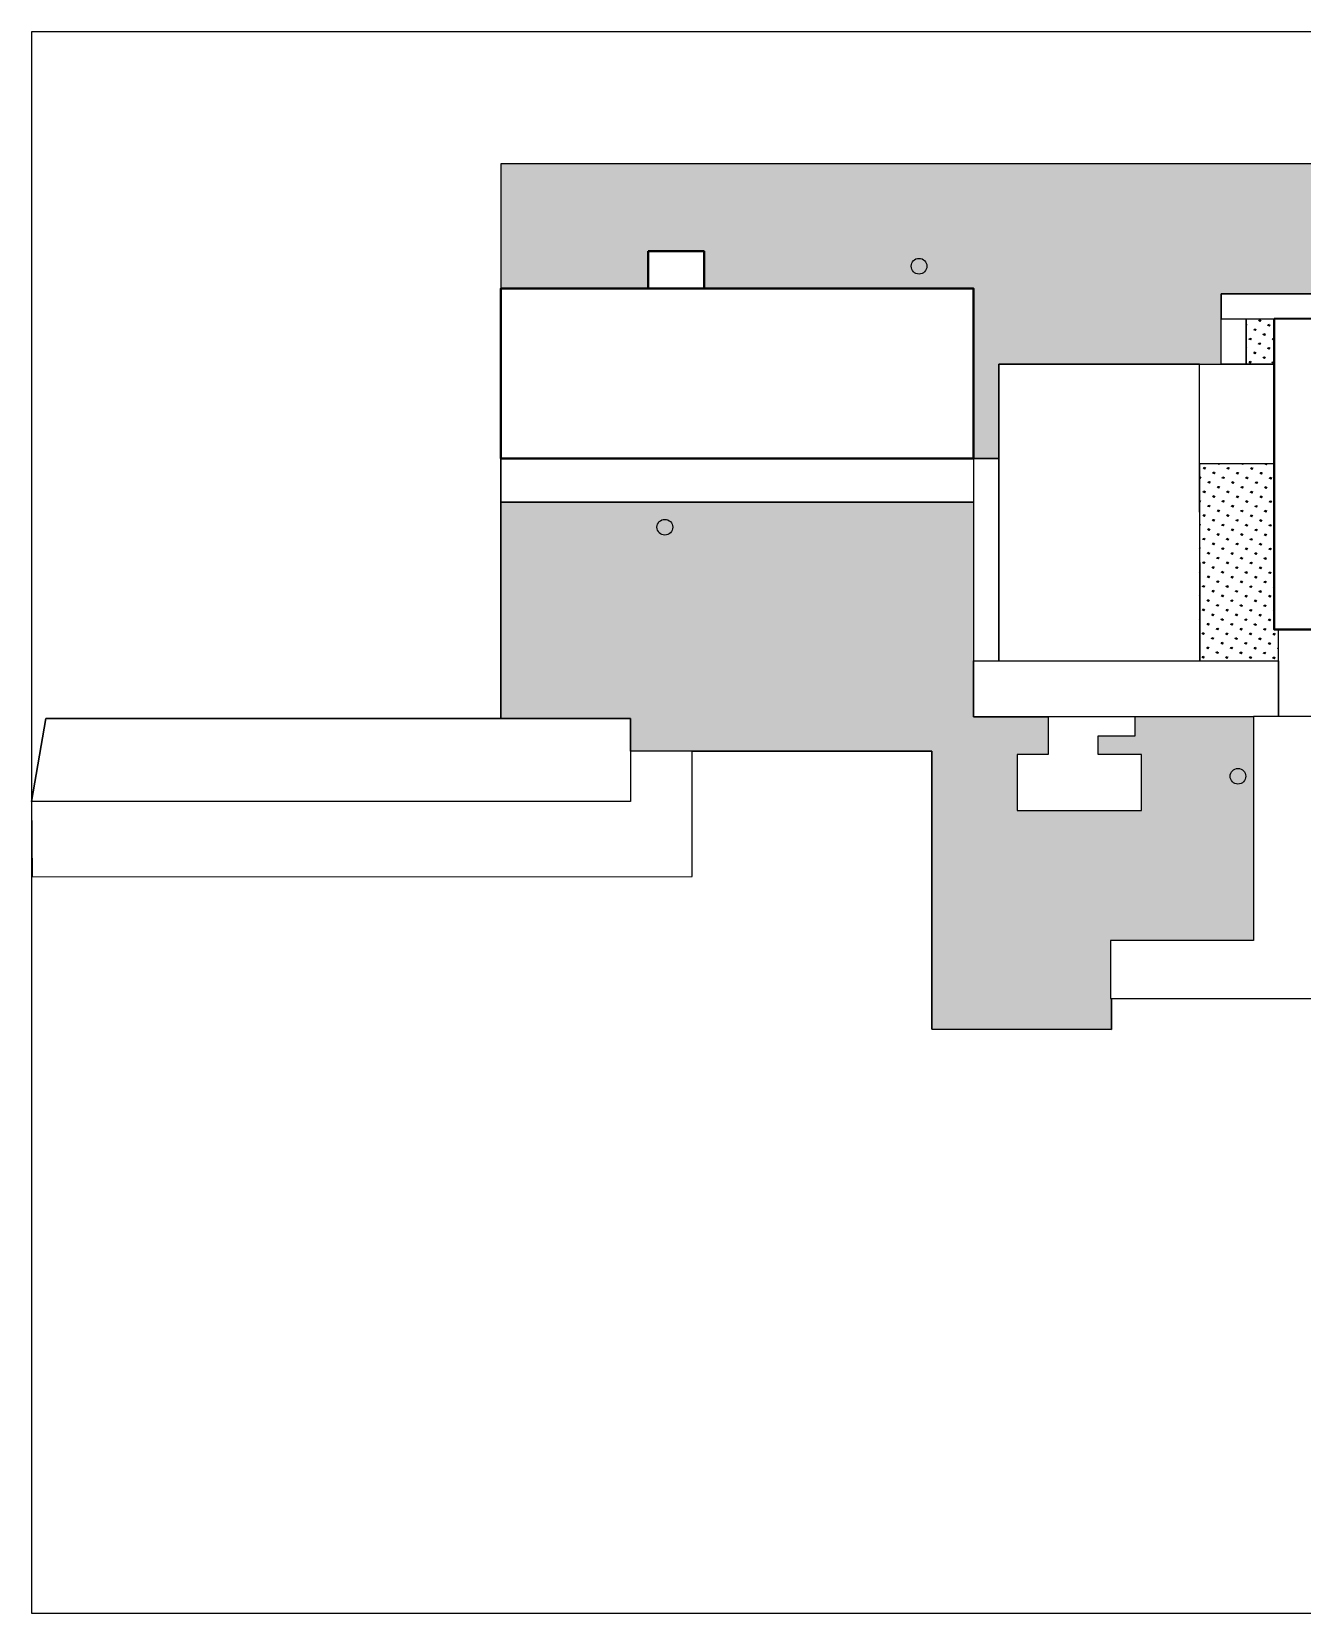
# Model space of a CAD drawing. Extents: x 55654303 to 55792608, y 229751962 to 229828268.
# Drawn here: x 55654303 to 55715592, y 229751962 to 229828268 of the extents above; entities that cross this region are included whole.
import ezdxf

# ---------------------------------------------------------------- set-up
doc = ezdxf.new("R2010")
doc.units = 0
doc.header["$LTSCALE"] = 1000
doc.header["$MEASUREMENT"] = 0
doc.layers.add('0-建筑', color=10, linetype='Continuous', lineweight=40)
for name, color, linetype in [('0-植被', 3, 'Continuous'), ('0号-器械场地铺装', 40, 'Continuous'), ('0号-硬质边线', 6, 'Continuous'), ('0号-选点', 70, 'Continuous')]:
    doc.layers.add(name, color=color, linetype=linetype)
pattern_1 = [(108, (73733718.41045049, -5961367.897970349), (-454.4133272161851, 231.5351548060857), [95.62499999999999, -625.6239171299999]), (63, (73733718.41045049, -5961367.897970349), (-454.4133273360676, 231.5351548671689), [95.625, -414.375]), (153, (73733718.41045049, -5961367.897970349), (-231.5351548671689, -454.4133273360675), [95.625, -414.375])]

msp = doc.modelspace()

# ---------------------------------------------------------------- hatches: boundary and pattern name
at = {"layer": '0-植被', "transparency": 33554483}
h = msp.add_hatch(dxfattribs=at)
h.set_pattern_fill('GRASS', color=256, scale=509.9999999999999, angle=18)
h.set_pattern_definition(pattern_1)
h.paths.add_polyline_path([(55699733.93167955, 229807674.576393), (55700954.41826695, 229807674.736703), (55700953.82129303, 229812219.5429662), (55710637.68177199, 229812220.8255563), (55710637.68177091, 229812220.8338609), (55711683.42520309, 229812220.960641), (55711682.97860129, 229815620.973491), (55724282.81186407, 229815622.6214278), (55724283.60699336, 229809984.8432722), (55736055.13008965, 229809986.3894969), (55736053.56533217, 229821896.8862544), (55676932.06435326, 229821889.1204684), (55676932.85477503, 229815871.5814739), (55684032.85457907, 229815872.5140818), (55684032.61814371, 229817672.5140659), (55686732.61812043, 229817672.8687191), (55686732.85455579, 229815872.8687358), (55699732.8545843, 229815874.5763254)])
at = {"layer": '0-植被', "lineweight": -3, "transparency": 33554483}
h = msp.add_hatch(dxfattribs=at)
h.set_pattern_fill('GRASS', color=256, scale=499.9999999999999, angle=377.9924765931874)
h.set_pattern_definition([(107.9924765931874, (73733718.41045049, -5961367.897970349), (-445.4734517939216, 227.0537460930771), [93.74999999999999, -613.3567814999998]), (62.99247659318743, (73733718.41045049, -5961367.897970349), (-445.4734519114455, 227.053746152978), [93.75, -406.25]), (152.9924765931874, (73733718.41045049, -5961367.897970349), (-227.053746152978, -445.4734519114455), [93.74999999999999, -406.2499999999999])])
h.paths.add_polyline_path([(55714232.94038363, 229814421.3069916), (55712883.13621461, 229814421.1304502), (55712883.42519277, 229812221.1182645), (55714233.22936171, 229812221.2955653)])
at = {"layer": '0-植被', "transparency": 33554483}
h = msp.add_hatch(dxfattribs=at)
h.set_pattern_fill('GRASS', color=256, scale=509.9999999999999, angle=18)
h.set_pattern_definition(pattern_1)
h.paths.add_polyline_path([(55710639.56824692, 229797920.9067028), (55710639.56824386, 229797920.9067028), (55714435.21291193, 229797921.4052721), (55714435.0159043, 229799421.2307223), (55714234.93236053, 229799421.2009967), (55714233.89201117, 229807421.2962419), (55710638.32040133, 229807420.8238976)])
h = msp.add_hatch(dxfattribs=at)
h.set_pattern_fill('GRASS', color=256, scale=509.9999999999999, angle=18)
h.set_pattern_definition(pattern_1)
edge = h.paths.add_edge_path()
edge.add_line((55705735.80407484, 229793420.2625394), (55705735.80407486, 229793420.2625394))
edge.add_line((55705735.80407486, 229793420.2625394), (55705735.68979877, 229794290.262581))
edge.add_line((55705735.68979877, 229794290.262581), (55707535.68978308, 229794290.4990161))
edge.add_line((55707535.68978308, 229794290.4990161), (55707535.55904203, 229794952.5019606))
edge.add_line((55707535.55904203, 229794952.5019606), (55707535.57156487, 229795220.4989581))
edge.add_line((55707535.57156487, 229795220.4989581), (55713235.56757373, 229795221.2476681))
edge.add_line((55713235.56757373, 229795221.2476681), (55713236.98618454, 229784421.2477668))
edge.add_line((55713236.98618454, 229784421.2477668), (55706336.98727515, 229784420.3414364))
edge.add_line((55706336.98727515, 229784420.3414364), (55706337.341923, 229781720.3414587))
edge.add_line((55706337.341923, 229781720.3414587), (55706337.35429314, 229781626.1652817))
edge.add_line((55706337.35429314, 229781626.1652817), (55706389.75603514, 229781626.1747518))
edge.add_line((55706389.75603514, 229781626.1747518), (55706387.96852333, 229780135.5265024))
edge.add_line((55706387.96852333, 229780135.5265024), (55697717.96953537, 229780145.9245147))
edge.add_line((55697717.96953537, 229780145.9245147), (55697716.20857053, 229793552.2790616))
edge.add_line((55697716.20857053, 229793552.2790616), (55683185.898221, 229793550.370474))
edge.add_line((55683185.898221, 229793550.370474), (55683185.68988838, 229795136.4670492))
edge.add_line((55683185.68988838, 229795136.4670492), (55676935.57828866, 229795135.6461006))
edge.add_line((55676935.57828866, 229795135.6461006), (55676934.2075806, 229805571.581558))
edge.add_line((55676934.2075806, 229805571.581558), (55699734.20751633, 229805574.5764107))
edge.add_line((55699734.20751633, 229805574.5764107), (55699735.56769045, 229795219.4744135))
edge.add_line((55699735.56769045, 229795219.4744135), (55703335.56766015, 229795219.9472843))
edge.add_line((55703335.56766015, 229795219.9472843), (55703335.80803683, 229793389.9473417))
edge.add_line((55703335.80803683, 229793389.9473417), (55701835.80804972, 229793389.7503123))
edge.add_line((55701835.80804972, 229793389.7503123), (55701836.16270311, 229790689.7505703))
edge.add_line((55701836.16270311, 229790689.7505703), (55707836.16294532, 229790690.5386882))
edge.add_line((55707836.16294532, 229790690.5386882), (55707835.80828936, 229793390.5382964))
edge.add_line((55707835.80828936, 229793390.5382964), (55705735.80801567, 229793390.2625887))
at = {"layer": '0号-选点', "lineweight": -3}
h = msp.add_hatch(color=256, dxfattribs=at)
h.dxf.hatch_style = 1
h.paths.add_polyline_path([(55712864.65658565, 229792345.7825279, 1), (55712105.79943354, 229792345.7825279, 1)])
h.paths.add_polyline_path([(55696724.82637577, 229816951.24828, 1), (55697483.68352787, 229816951.24828, 1)])
h.paths.add_polyline_path([(55684465.14315828, 229804360.5231248, 1), (55685224.00031038, 229804360.5231248, 1)])
h.paths.add_polyline_path([(55724008.96238539, 229782425.4840175, 1), (55723250.10523328, 229782425.4840175, 1)])
h.paths.add_polyline_path([(55758849.23344913, 229800704.75693, 1), (55758090.37629703, 229800704.75693, 1)])
h.paths.add_polyline_path([(55780774.79703461, 229787102.3451785, 1), (55781533.65418672, 229787102.3451785, 1)])
h.paths.add_polyline_path([(55740023.43254784, 229811114.399713, 1), (55740782.28969995, 229811114.399713, 1)])
h.paths.add_polyline_path([(55775237.38406841, 229760944.3698275, 1), (55774478.5269163, 229760944.3698275, 1)])
h.paths.add_polyline_path([(55746244.25625304, 229776244.6226816, 1), (55747003.11340515, 229776244.6226816, 1)])

# ---------------------------------------------------------------- linework, layer by layer
at = {"color": 0, "lineweight": -3}
msp.add_lwpolyline([(55654308.55785334, 229828268.3548654), (55792608.10217281, 229828267.6799749), (55792608.10324989, 229751962.3330199), (55654308.55893041, 229751963.0079105)], close=True, dxfattribs=at)
msp.add_lwpolyline([(55686732.85455579, 229815872.8687346), (55686732.61812043, 229817672.8687191), (55684032.61814371, 229817672.5140659), (55684032.85457931, 229815872.5140813)])
at = {"layer": '0-建筑'}
for points in [[(55684032.61814369, 229817672.5140659), (55686732.61812042, 229817672.868719), (55686732.85455754, 229815872.8554831), (55684032.85458082, 229815872.5008301)], [(55676933.93186919, 229807671.5817616), (55699733.93140534, 229807674.5766096), (55699732.85458835, 229815874.5454952), (55676932.85482007, 229815871.5814741)]]:
    msp.add_lwpolyline(points, close=True, dxfattribs=at)
msp.add_lwpolyline([(55714232.94038363, 229814421.3069916), (55714234.93236053, 229799421.2009967), (55719234.79919169, 229799421.2009967), (55719235.01143733, 229797864.4108364), (55729536.1863616, 229797863.664951), (55729535.96313787, 229799563.6632338), (55736035.86654457, 229799564.5198209), (55736046.31943516, 229808281.4317183), (55734084.74919756, 229808280.7949602), (55734084.68306559, 229808784.2625037), (55722483.86678148, 229808785.0707145), (55722483.12630333, 229814422.3860365), (55714232.9403839, 229814421.304993)], dxfattribs=at)
at = {"layer": '0-植被', "color": 0, "lineweight": -3}
msp.add_lwpolyline([(55736077.73909072, 229821896.8894297), (55676932.06435326, 229821889.1204684), (55676935.57828866, 229795135.6461006), (55654982.19874541, 229795132.7625412), (55654302.59092831, 229791132.6732407), (55654323.90647548, 229787500.0179968), (55686157.00289799, 229787504.1993173), (55686156.20867024, 229793550.7606209), (55697716.20857044, 229793552.2790616), (55697717.96953537, 229780145.9245147), (55706387.96852333, 229780135.5265024), (55706389.75603203, 229781626.1721654), (55716758.55890951, 229781627.5364532)], dxfattribs=at)
at = {"layer": '0-植被'}
for points in [[(55699733.93167955, 229807674.576393), (55700954.41826695, 229807674.736703), (55700953.82129303, 229812219.5429662), (55710637.68177199, 229812220.8255563), (55710637.68177091, 229812220.8338609), (55711683.42520309, 229812220.960641), (55711682.97860129, 229815620.973491), (55724282.81186407, 229815622.6214278), (55724283.60699336, 229809984.8432722), (55736055.13008965, 229809986.3894969), (55736053.56533217, 229821896.8862544), (55676932.06435326, 229821889.1204684), (55676932.85477503, 229815871.5814739), (55684032.85457907, 229815872.5140818), (55684032.61814371, 229817672.5140659), (55686732.61812043, 229817672.8687191), (55686732.85455579, 229815872.8687358), (55699732.8545843, 229815874.5763254), (55699733.93167955, 229807674.576393)], [(55710639.56824692, 229797920.9067028), (55710639.56824692, 229797920.9067028), (55710639.56824386, 229797920.9067028), (55714435.21291193, 229797921.4052721), (55714435.21291193, 229797921.4052721), (55714435.0159043, 229799421.2307223), (55714234.93236053, 229799421.2009967), (55714233.89201117, 229807421.2962419), (55710638.32040133, 229807420.8238976), (55710638.32040133, 229807420.8238976), (55710638.32040133, 229807420.8238976), (55710639.56824692, 229797920.9067028)], [(55705735.80407484, 229793420.2625394), (55705735.80407486, 229793420.2625394), (55705735.68979877, 229794290.262581), (55707535.68978308, 229794290.4990161), (55707535.55904203, 229794952.5019606), (55707535.57156487, 229795220.4989581), (55707535.57156487, 229795220.4989581), (55713235.56757373, 229795221.2476681), (55713235.56757373, 229795221.2476681), (55713236.98618454, 229784421.2477668), (55713236.98618454, 229784421.2477668), (55706336.98727515, 229784420.3414364), (55706337.341923, 229781720.3414587), (55706337.35429314, 229781626.1652817), (55706337.35429314, 229781626.1652817), (55706389.75603514, 229781626.1747518), (55706387.96852333, 229780135.5265024), (55697717.96953537, 229780145.9245147), (55697716.20857053, 229793552.2790616), (55683185.898221, 229793550.370474), (55683185.68988838, 229795136.4670492), (55676935.57828866, 229795135.6461006), (55676934.2075806, 229805571.581558), (55699734.20751633, 229805574.5764107), (55699735.56769045, 229795219.4744135), (55703335.56766015, 229795219.9472843), (55703335.80803683, 229793389.9473417), (55701835.80804972, 229793389.7503123), (55701836.16270311, 229790689.7505703), (55707836.16294532, 229790690.5386882), (55707835.80828936, 229793390.5382964), (55705735.80801567, 229793390.2625887)]]:
    msp.add_lwpolyline(points, dxfattribs=at)
msp.add_lwpolyline([(55712883.13621461, 229814421.1304502), (55714232.94038353, 229814421.307751), (55714233.22936238, 229812221.2904562), (55712883.42519344, 229812221.1131554)], close=True, dxfattribs=at)
at = {"layer": '0号-器械场地铺装'}
for points in [[(55700955.69962873, 229797919.6346976), (55710639.56824386, 229797920.9067028), (55710637.68990569, 229812220.8338619), (55700953.82129056, 229812219.5618568)], [(55710637.68177228, 229812220.8232795), (55714233.22936169, 229812221.2955653), (55714233.85985597, 229807421.2962377), (55710638.31227043, 229807420.8238965)]]:
    msp.add_lwpolyline(points, close=True, dxfattribs=at)
at = {"layer": '0号-硬质边线'}
for points in [[(55724282.81186406, 229815622.6214278), (55711682.97860128, 229815620.973491), (55711683.13622487, 229814420.9735018), (55724282.96948765, 229814422.6214386)], [(55700954.41826688, 229807674.7367022), (55699733.93167922, 229807674.5763931), (55699735.21304075, 229797919.4743831), (55700955.69962877, 229797919.6346977)], [(55714435.01590031, 229799421.2610888), (55719234.79919169, 229799421.9438381), (55719235.37151484, 229795222.0357619), (55714435.56756299, 229795221.4052934)], [(55699735.21303876, 229797919.4743831), (55714435.21291193, 229797921.4052721), (55714435.56756524, 229795221.4052914), (55699735.56769182, 229795219.4744063)], [(55701836.16270278, 229790689.7503357), (55707836.16294501, 229790690.5384645), (55707835.80828878, 229793390.5382964), (55705735.80801622, 229793390.2625887), (55705735.68979831, 229794290.262581), (55705735.68979836, 229794290.2625808), (55707535.68978249, 229794290.499016), (55707535.57156487, 229795220.4989581), (55703335.56766015, 229795219.9472761), (55703335.80803679, 229793389.9473417), (55701835.80804972, 229793389.7503124)]]:
    msp.add_lwpolyline(points, close=True, dxfattribs=at)
for points in [[(55711683.13622487, 229814420.9735018), (55712883.13621452, 229814421.1311253), (55712883.42519269, 229812221.1182645), (55711683.42520309, 229812220.960641), (55711683.13622486, 229814420.9735017)], [(55699733.93167678, 229807674.5764107), (55699734.20751633, 229805574.5764107), (55676934.20771752, 229805571.581558), (55676933.93188398, 229807671.5820563), (55699433.93168389, 229807674.5370059)], [(55683185.68989909, 229795136.4670715), (55683186.21529617, 229791136.4670837), (55654302.59092831, 229791132.6732407), (55654982.19874541, 229795132.7625412), (55683185.68988837, 229795136.4670492)], [(55716949.10064878, 229787506.2597964), (55717136.38469502, 229787508.2685039), (55717135.37153293, 229795221.7599207), (55713235.56757373, 229795221.2476738), (55713236.98618454, 229784421.2477668), (55706336.98727515, 229784420.3414364), (55706337.35429314, 229781626.1652817), (55716758.55890973, 229781627.5342482)]]:
    msp.add_lwpolyline(points, dxfattribs=at)
at = {"layer": '0号-选点'}
for centre in [(55697104.25495182, 229816951.24828), (55684844.57173433, 229804360.5231248), (55712485.2280096, 229792345.7825279)]:
    msp.add_circle(centre, 379.4285760521888, dxfattribs=at)

doc.saveas('drawing.dxf')
